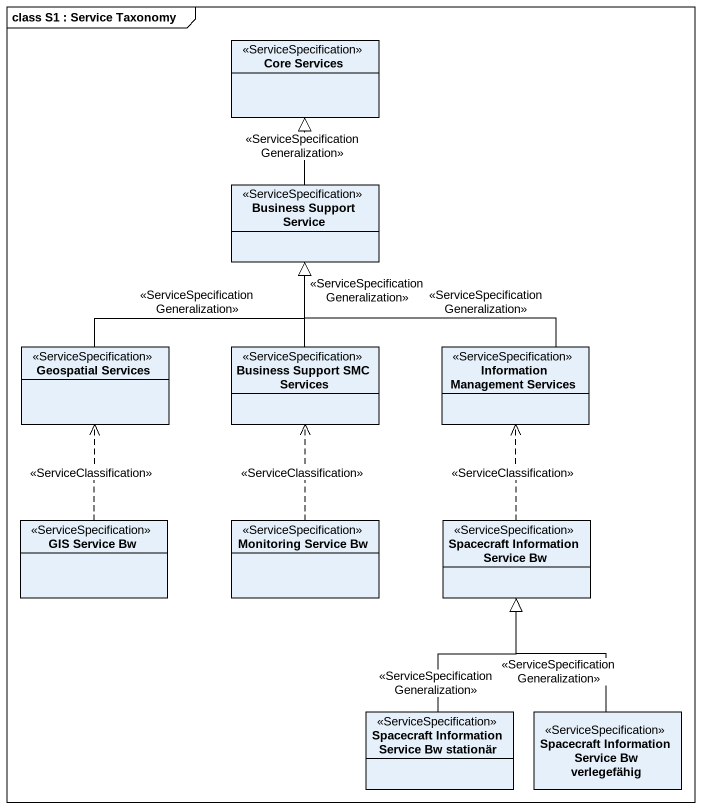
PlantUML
@startuml
mainframe class S1 : Service Taxonomy
hide circle
hide empty members
class "Core Services" as Core_Services <<ServiceSpecification>>
class "Business Support Service" as Business_Support_Service <<ServiceSpecification>>
class "Geospatial Services" as Geospatial_Services <<ServiceSpecification>>
class "Business Support SMC Services" as Business_Support_SMC <<ServiceSpecification>>
class "Information Management Services" as Information_Management <<ServiceSpecification>>
class "GIS Service Bw" as GIS_Service_Bw <<ServiceSpecification>>
class "Monitoring Service Bw" as Monitoring_Service_Bw <<ServiceSpecification>>
class "Spacecraft Information Service Bw" as Spacecraft_Information <<ServiceSpecification>>
class "Spacecraft Information Service Bw stationär" as Spacecraft_Information_2 <<ServiceSpecification>>
class "Spacecraft Information Service Bw verlegefähig" as Spacecraft_Information_3 <<ServiceSpecification>>
Business_Support_Service -up-|> Core_Services : <<ServiceSpecificationGeneralization>>
Geospatial_Services -up-|> Business_Support_Service : <<ServiceSpecificationGeneralization>>
Business_Support_SMC -up-|> Business_Support_Service : <<ServiceSpecificationGeneralization>>
Information_Management -up-|> Business_Support_Service : <<ServiceSpecificationGeneralization>>
GIS_Service_Bw .up.> Geospatial_Services : <<ServiceClassification>>
Monitoring_Service_Bw .up.> Business_Support_SMC : <<ServiceClassification>>
Spacecraft_Information .up.> Information_Management : <<ServiceClassification>>
Spacecraft_Information_2 -up-|> Spacecraft_Information : <<ServiceSpecificationGeneralization>>
Spacecraft_Information_3 -up-|> Spacecraft_Information : <<ServiceSpecificationGeneralization>>
@enduml
